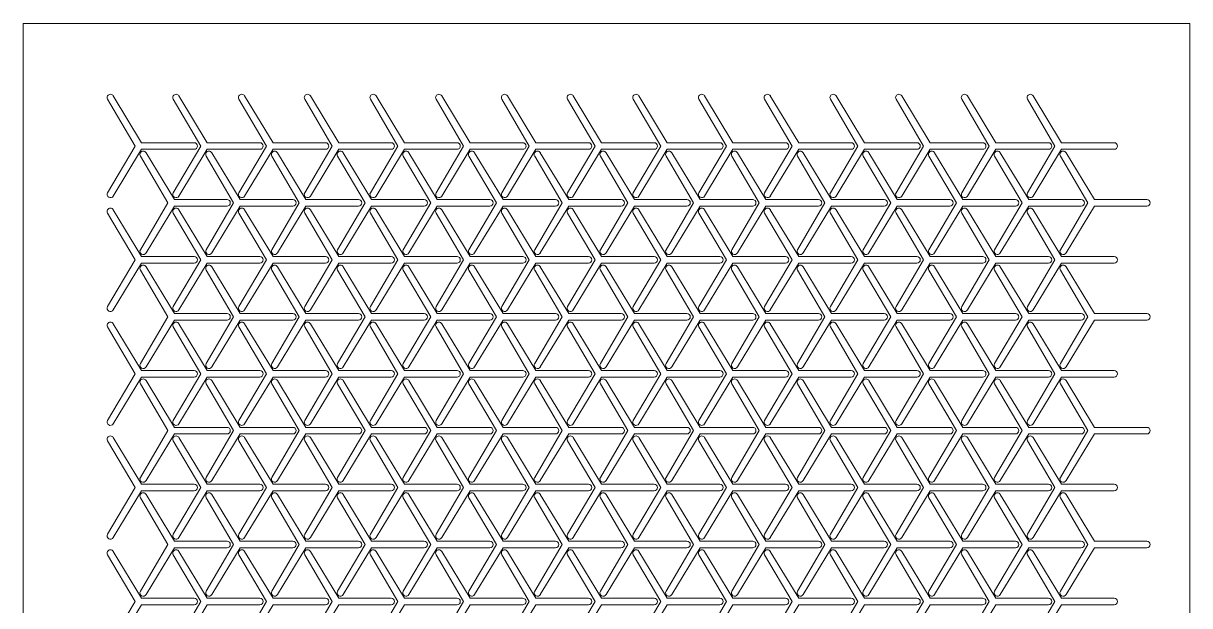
# Model space of a CAD drawing. Header units: metres. Extents: x 0 to 178, y 0 to 180.
# Drawn here: x 0 to 177.5, y 91.6 to 180.2 of the extents above; entities that cross this region are included whole.
import ezdxf

# ---------------------------------------------------------------- set-up
doc = ezdxf.new("R2010")
doc.units = ezdxf.units.M
doc.layers.add('TOP', color=1, linetype='Continuous', lineweight=0)

msp = doc.modelspace()

# ---------------------------------------------------------------- linework, layer by layer
at = {"layer": 'TOP'}
for p, q in [((0, 0), (0, 180.21)), ((0, 180.21), (177.5, 180.21)), ((177.5, 180.21), (177.5, 0)), ((12.82, 168.67), (17, 161.55)), ((18, 162.05), (13.68, 169.17)), ((22.82, 168.67), (27, 161.55)), ((28, 162.05), (23.68, 169.17)), ((32.82, 168.67), (37, 161.55)), ((38, 162.05), (33.68, 169.17)), ((42.82, 168.67), (47, 161.55)), ((48, 162.05), (43.68, 169.17)), ((52.82, 168.67), (57, 161.55)), ((58, 162.05), (53.68, 169.17)), ((62.82, 168.67), (67, 161.55)), ((68, 162.05), (63.68, 169.17)), ((72.82, 168.67), (77, 161.55)), ((78, 162.05), (73.68, 169.17)), ((82.82, 168.67), (87, 161.55)), ((88, 162.05), (83.68, 169.17)), ((92.82, 168.67), (97, 161.55)), ((98, 162.05), (93.68, 169.17)), ((102.82, 168.67), (107, 161.55)), ((108, 162.05), (103.68, 169.17)), ((112.82, 168.67), (117, 161.55)), ((118, 162.05), (113.68, 169.17)), ((122.82, 168.67), (127, 161.55)), ((128, 162.05), (123.68, 169.17)), ((132.82, 168.67), (137, 161.55)), ((138, 162.05), (133.68, 169.17)), ((142.82, 168.67), (147, 161.55)), ((148, 162.05), (143.68, 169.17)), ((152.82, 168.67), (157, 161.55)), ((158, 162.05), (153.68, 169.17)), ((17, 161.55), (12.82, 154.44)), ((26, 162.05), (18, 162.05)), ((27, 161.55), (22.82, 154.44)), ((36, 162.05), (28, 162.05)), ((37, 161.55), (32.82, 154.44)), ((46, 162.05), (38, 162.05)), ((47, 161.55), (42.82, 154.44)), ((56, 162.05), (48, 162.05)), ((57, 161.55), (52.82, 154.44)), ((66, 162.05), (58, 162.05)), ((67, 161.55), (62.82, 154.44)), ((76, 162.05), (68, 162.05)), ((77, 161.55), (72.82, 154.44)), ((86, 162.05), (78, 162.05)), ((87, 161.55), (82.82, 154.44)), ((96, 162.05), (88, 162.05)), ((97, 161.55), (92.82, 154.44)), ((106, 162.05), (98, 162.05)), ((107, 161.55), (102.82, 154.44)), ((116, 162.05), (108, 162.05)), ((117, 161.55), (112.82, 154.44)), ((126, 162.05), (118, 162.05)), ((127, 161.55), (122.82, 154.44)), ((136, 162.05), (128, 162.05)), ((137, 161.55), (132.82, 154.44)), ((146, 162.05), (138, 162.05)), ((147, 161.55), (142.82, 154.44)), ((156, 162.05), (148, 162.05)), ((157, 161.55), (152.82, 154.44)), ((166, 162.05), (158, 162.05)), ((13.68, 153.94), (18, 161.05)), ((17.82, 160.01), (22, 152.89)), ((18, 161.05), (26, 161.05)), ((23, 153.39), (18.68, 160.51)), ((23.68, 153.94), (28, 161.05)), ((27.82, 160.01), (32, 152.89)), ((28, 161.05), (36, 161.05)), ((33, 153.39), (28.68, 160.51)), ((33.68, 153.94), (38, 161.05)), ((37.82, 160.01), (42, 152.89)), ((38, 161.05), (46, 161.05)), ((43, 153.39), (38.68, 160.51)), ((43.68, 153.94), (48, 161.05)), ((47.82, 160.01), (52, 152.89)), ((48, 161.05), (56, 161.05)), ((53, 153.39), (48.68, 160.51)), ((53.68, 153.94), (58, 161.05)), ((57.82, 160.01), (62, 152.89)), ((58, 161.05), (66, 161.05)), ((63, 153.39), (58.68, 160.51)), ((63.68, 153.94), (68, 161.05)), ((67.82, 160.01), (72, 152.89)), ((68, 161.05), (76, 161.05)), ((73, 153.39), (68.68, 160.51)), ((73.68, 153.94), (78, 161.05)), ((77.82, 160.01), (82, 152.89)), ((78, 161.05), (86, 161.05)), ((83, 153.39), (78.68, 160.51)), ((83.68, 153.94), (88, 161.05)), ((87.82, 160.01), (92, 152.89)), ((88, 161.05), (96, 161.05)), ((93, 153.39), (88.68, 160.51)), ((93.68, 153.94), (98, 161.05)), ((97.82, 160.01), (102, 152.89)), ((98, 161.05), (106, 161.05)), ((103, 153.39), (98.68, 160.51)), ((103.68, 153.94), (108, 161.05)), ((107.82, 160.01), (112, 152.89)), ((108, 161.05), (116, 161.05)), ((113, 153.39), (108.68, 160.51)), ((113.68, 153.94), (118, 161.05)), ((117.82, 160.01), (122, 152.89)), ((118, 161.05), (126, 161.05)), ((123, 153.39), (118.68, 160.51)), ((123.68, 153.94), (128, 161.05)), ((127.82, 160.01), (132, 152.89)), ((128, 161.05), (136, 161.05)), ((133, 153.39), (128.68, 160.51)), ((133.68, 153.94), (138, 161.05)), ((137.82, 160.01), (142, 152.89)), ((138, 161.05), (146, 161.05)), ((143, 153.39), (138.68, 160.51)), ((143.68, 153.94), (148, 161.05)), ((147.82, 160.01), (152, 152.89)), ((148, 161.05), (156, 161.05)), ((153, 153.39), (148.68, 160.51)), ((153.68, 153.94), (158, 161.05)), ((157.82, 160.01), (162, 152.89)), ((158, 161.05), (166, 161.05)), ((163, 153.39), (158.68, 160.51)), ((22, 152.89), (17.82, 145.78)), ((31, 153.39), (23, 153.39)), ((32, 152.89), (27.82, 145.78)), ((41, 153.39), (33, 153.39)), ((42, 152.89), (37.82, 145.78)), ((51, 153.39), (43, 153.39)), ((52, 152.89), (47.82, 145.78)), ((61, 153.39), (53, 153.39)), ((62, 152.89), (57.82, 145.78)), ((71, 153.39), (63, 153.39)), ((72, 152.89), (67.82, 145.78)), ((81, 153.39), (73, 153.39)), ((82, 152.89), (77.82, 145.78)), ((91, 153.39), (83, 153.39)), ((92, 152.89), (87.82, 145.78)), ((101, 153.39), (93, 153.39)), ((102, 152.89), (97.82, 145.78)), ((111, 153.39), (103, 153.39)), ((112, 152.89), (107.82, 145.78)), ((121, 153.39), (113, 153.39)), ((122, 152.89), (117.82, 145.78)), ((131, 153.39), (123, 153.39)), ((132, 152.89), (127.82, 145.78)), ((141, 153.39), (133, 153.39)), ((142, 152.89), (137.82, 145.78)), ((151, 153.39), (143, 153.39)), ((152, 152.89), (147.82, 145.78)), ((161, 153.39), (153, 153.39)), ((162, 152.89), (157.82, 145.78)), ((171, 153.39), (163, 153.39)), ((12.82, 151.35), (17, 144.23)), ((18, 144.73), (13.68, 151.85)), ((18.68, 145.28), (23, 152.39)), ((22.82, 151.35), (27, 144.23)), ((23, 152.39), (31, 152.39)), ((28, 144.73), (23.68, 151.85)), ((28.68, 145.28), (33, 152.39)), ((32.82, 151.35), (37, 144.23)), ((33, 152.39), (41, 152.39)), ((38, 144.73), (33.68, 151.85)), ((38.68, 145.28), (43, 152.39)), ((42.82, 151.35), (47, 144.23)), ((43, 152.39), (51, 152.39)), ((48, 144.73), (43.68, 151.85)), ((48.68, 145.28), (53, 152.39)), ((52.82, 151.35), (57, 144.23)), ((53, 152.39), (61, 152.39)), ((58, 144.73), (53.68, 151.85)), ((58.68, 145.28), (63, 152.39)), ((62.82, 151.35), (67, 144.23)), ((63, 152.39), (71, 152.39)), ((68, 144.73), (63.68, 151.85)), ((68.68, 145.28), (73, 152.39)), ((72.82, 151.35), (77, 144.23)), ((73, 152.39), (81, 152.39)), ((78, 144.73), (73.68, 151.85)), ((78.68, 145.28), (83, 152.39)), ((82.82, 151.35), (87, 144.23)), ((83, 152.39), (91, 152.39)), ((88, 144.73), (83.68, 151.85)), ((88.68, 145.28), (93, 152.39)), ((92.82, 151.35), (97, 144.23)), ((93, 152.39), (101, 152.39)), ((98, 144.73), (93.68, 151.85)), ((98.68, 145.28), (103, 152.39)), ((102.82, 151.35), (107, 144.23)), ((103, 152.39), (111, 152.39)), ((108, 144.73), (103.68, 151.85)), ((108.68, 145.28), (113, 152.39)), ((112.82, 151.35), (117, 144.23)), ((113, 152.39), (121, 152.39)), ((118, 144.73), (113.68, 151.85)), ((118.68, 145.28), (123, 152.39)), ((122.82, 151.35), (127, 144.23)), ((123, 152.39), (131, 152.39)), ((128, 144.73), (123.68, 151.85)), ((128.68, 145.28), (133, 152.39)), ((132.82, 151.35), (137, 144.23)), ((133, 152.39), (141, 152.39)), ((138, 144.73), (133.68, 151.85)), ((138.68, 145.28), (143, 152.39)), ((142.82, 151.35), (147, 144.23)), ((143, 152.39), (151, 152.39)), ((148, 144.73), (143.68, 151.85)), ((148.68, 145.28), (153, 152.39)), ((152.82, 151.35), (157, 144.23)), ((153, 152.39), (161, 152.39)), ((158, 144.73), (153.68, 151.85)), ((158.68, 145.28), (163, 152.39)), ((163, 152.39), (171, 152.39)), ((17, 144.23), (12.82, 137.12)), ((26, 144.73), (18, 144.73)), ((27, 144.23), (22.82, 137.12)), ((36, 144.73), (28, 144.73)), ((37, 144.23), (32.82, 137.12)), ((46, 144.73), (38, 144.73)), ((47, 144.23), (42.82, 137.12)), ((56, 144.73), (48, 144.73)), ((57, 144.23), (52.82, 137.12)), ((66, 144.73), (58, 144.73)), ((67, 144.23), (62.82, 137.12)), ((76, 144.73), (68, 144.73)), ((77, 144.23), (72.82, 137.12)), ((86, 144.73), (78, 144.73)), ((87, 144.23), (82.82, 137.12)), ((96, 144.73), (88, 144.73)), ((97, 144.23), (92.82, 137.12)), ((106, 144.73), (98, 144.73)), ((107, 144.23), (102.82, 137.12)), ((116, 144.73), (108, 144.73)), ((117, 144.23), (112.82, 137.12)), ((126, 144.73), (118, 144.73)), ((127, 144.23), (122.82, 137.12)), ((136, 144.73), (128, 144.73)), ((137, 144.23), (132.82, 137.12)), ((146, 144.73), (138, 144.73)), ((147, 144.23), (142.82, 137.12)), ((156, 144.73), (148, 144.73)), ((157, 144.23), (152.82, 137.12)), ((166, 144.73), (158, 144.73)), ((13.68, 136.62), (18, 143.73)), ((17.82, 142.68), (22, 135.57)), ((18, 143.73), (26, 143.73)), ((23, 136.07), (18.68, 143.18)), ((23.68, 136.62), (28, 143.73)), ((27.82, 142.68), (32, 135.57)), ((28, 143.73), (36, 143.73)), ((33, 136.07), (28.68, 143.18)), ((33.68, 136.62), (38, 143.73)), ((37.82, 142.68), (42, 135.57)), ((38, 143.73), (46, 143.73)), ((43, 136.07), (38.68, 143.18)), ((43.68, 136.62), (48, 143.73)), ((47.82, 142.68), (52, 135.57)), ((48, 143.73), (56, 143.73)), ((53, 136.07), (48.68, 143.18)), ((53.68, 136.62), (58, 143.73)), ((57.82, 142.68), (62, 135.57)), ((58, 143.73), (66, 143.73)), ((63, 136.07), (58.68, 143.18)), ((63.68, 136.62), (68, 143.73)), ((67.82, 142.68), (72, 135.57)), ((68, 143.73), (76, 143.73)), ((73, 136.07), (68.68, 143.18)), ((73.68, 136.62), (78, 143.73)), ((77.82, 142.68), (82, 135.57)), ((78, 143.73), (86, 143.73)), ((83, 136.07), (78.68, 143.18)), ((83.68, 136.62), (88, 143.73)), ((87.82, 142.68), (92, 135.57)), ((88, 143.73), (96, 143.73)), ((93, 136.07), (88.68, 143.18)), ((93.68, 136.62), (98, 143.73)), ((97.82, 142.68), (102, 135.57)), ((98, 143.73), (106, 143.73)), ((103, 136.07), (98.68, 143.18)), ((103.68, 136.62), (108, 143.73)), ((107.82, 142.68), (112, 135.57)), ((108, 143.73), (116, 143.73)), ((113, 136.07), (108.68, 143.18)), ((113.68, 136.62), (118, 143.73)), ((117.82, 142.68), (122, 135.57)), ((118, 143.73), (126, 143.73)), ((123, 136.07), (118.68, 143.18)), ((123.68, 136.62), (128, 143.73)), ((127.82, 142.68), (132, 135.57)), ((128, 143.73), (136, 143.73)), ((133, 136.07), (128.68, 143.18)), ((133.68, 136.62), (138, 143.73)), ((137.82, 142.68), (142, 135.57)), ((138, 143.73), (146, 143.73)), ((143, 136.07), (138.68, 143.18)), ((143.68, 136.62), (148, 143.73)), ((147.82, 142.68), (152, 135.57)), ((148, 143.73), (156, 143.73)), ((153, 136.07), (148.68, 143.18)), ((153.68, 136.62), (158, 143.73)), ((157.82, 142.68), (162, 135.57)), ((158, 143.73), (166, 143.73)), ((163, 136.07), (158.68, 143.18)), ((22, 135.57), (17.82, 128.46)), ((18.68, 127.96), (23, 135.07)), ((31, 136.07), (23, 136.07)), ((23, 135.07), (31, 135.07)), ((32, 135.57), (27.82, 128.46)), ((28.68, 127.96), (33, 135.07)), ((41, 136.07), (33, 136.07)), ((33, 135.07), (41, 135.07)), ((42, 135.57), (37.82, 128.46)), ((38.68, 127.96), (43, 135.07)), ((51, 136.07), (43, 136.07)), ((43, 135.07), (51, 135.07)), ((52, 135.57), (47.82, 128.46)), ((48.68, 127.96), (53, 135.07)), ((61, 136.07), (53, 136.07)), ((53, 135.07), (61, 135.07)), ((62, 135.57), (57.82, 128.46)), ((58.68, 127.96), (63, 135.07)), ((71, 136.07), (63, 136.07)), ((63, 135.07), (71, 135.07)), ((72, 135.57), (67.82, 128.46)), ((68.68, 127.96), (73, 135.07)), ((81, 136.07), (73, 136.07)), ((73, 135.07), (81, 135.07)), ((82, 135.57), (77.82, 128.46)), ((78.68, 127.96), (83, 135.07)), ((91, 136.07), (83, 136.07)), ((83, 135.07), (91, 135.07)), ((92, 135.57), (87.82, 128.46)), ((88.68, 127.96), (93, 135.07)), ((101, 136.07), (93, 136.07)), ((93, 135.07), (101, 135.07)), ((102, 135.57), (97.82, 128.46)), ((98.68, 127.96), (103, 135.07)), ((111, 136.07), (103, 136.07)), ((103, 135.07), (111, 135.07)), ((112, 135.57), (107.82, 128.46)), ((108.68, 127.96), (113, 135.07)), ((121, 136.07), (113, 136.07)), ((113, 135.07), (121, 135.07)), ((122, 135.57), (117.82, 128.46)), ((118.68, 127.96), (123, 135.07)), ((131, 136.07), (123, 136.07)), ((123, 135.07), (131, 135.07)), ((132, 135.57), (127.82, 128.46)), ((128.68, 127.96), (133, 135.07)), ((141, 136.07), (133, 136.07)), ((133, 135.07), (141, 135.07)), ((142, 135.57), (137.82, 128.46)), ((138.68, 127.96), (143, 135.07)), ((151, 136.07), (143, 136.07)), ((143, 135.07), (151, 135.07)), ((152, 135.57), (147.82, 128.46)), ((148.68, 127.96), (153, 135.07)), ((161, 136.07), (153, 136.07)), ((153, 135.07), (161, 135.07)), ((162, 135.57), (157.82, 128.46)), ((158.68, 127.96), (163, 135.07)), ((171, 136.07), (163, 136.07)), ((163, 135.07), (171, 135.07)), ((12.82, 134.02), (17, 126.91)), ((18, 127.41), (13.68, 134.52)), ((22.82, 134.02), (27, 126.91)), ((28, 127.41), (23.68, 134.52)), ((32.82, 134.02), (37, 126.91)), ((38, 127.41), (33.68, 134.52)), ((42.82, 134.02), (47, 126.91)), ((48, 127.41), (43.68, 134.52)), ((52.82, 134.02), (57, 126.91)), ((58, 127.41), (53.68, 134.52)), ((62.82, 134.02), (67, 126.91)), ((68, 127.41), (63.68, 134.52)), ((72.82, 134.02), (77, 126.91)), ((78, 127.41), (73.68, 134.52)), ((82.82, 134.02), (87, 126.91)), ((88, 127.41), (83.68, 134.52)), ((92.82, 134.02), (97, 126.91)), ((98, 127.41), (93.68, 134.52)), ((102.82, 134.02), (107, 126.91)), ((108, 127.41), (103.68, 134.52)), ((112.82, 134.02), (117, 126.91)), ((118, 127.41), (113.68, 134.52)), ((122.82, 134.02), (127, 126.91)), ((128, 127.41), (123.68, 134.52)), ((132.82, 134.02), (137, 126.91)), ((138, 127.41), (133.68, 134.52)), ((142.82, 134.02), (147, 126.91)), ((148, 127.41), (143.68, 134.52)), ((152.82, 134.02), (157, 126.91)), ((158, 127.41), (153.68, 134.52)), ((17, 126.91), (12.82, 119.8)), ((13.68, 119.3), (18, 126.41)), ((26, 127.41), (18, 127.41)), ((18, 126.41), (26, 126.41)), ((27, 126.91), (22.82, 119.8)), ((23.68, 119.3), (28, 126.41)), ((36, 127.41), (28, 127.41)), ((28, 126.41), (36, 126.41)), ((37, 126.91), (32.82, 119.8)), ((33.68, 119.3), (38, 126.41)), ((46, 127.41), (38, 127.41)), ((38, 126.41), (46, 126.41)), ((47, 126.91), (42.82, 119.8)), ((43.68, 119.3), (48, 126.41)), ((56, 127.41), (48, 127.41)), ((48, 126.41), (56, 126.41)), ((57, 126.91), (52.82, 119.8)), ((53.68, 119.3), (58, 126.41)), ((66, 127.41), (58, 127.41)), ((58, 126.41), (66, 126.41)), ((67, 126.91), (62.82, 119.8)), ((63.68, 119.3), (68, 126.41)), ((76, 127.41), (68, 127.41)), ((68, 126.41), (76, 126.41)), ((77, 126.91), (72.82, 119.8)), ((73.68, 119.3), (78, 126.41)), ((86, 127.41), (78, 127.41)), ((78, 126.41), (86, 126.41)), ((87, 126.91), (82.82, 119.8)), ((83.68, 119.3), (88, 126.41)), ((96, 127.41), (88, 127.41)), ((88, 126.41), (96, 126.41)), ((97, 126.91), (92.82, 119.8)), ((93.68, 119.3), (98, 126.41)), ((106, 127.41), (98, 127.41)), ((98, 126.41), (106, 126.41)), ((107, 126.91), (102.82, 119.8)), ((103.68, 119.3), (108, 126.41)), ((116, 127.41), (108, 127.41)), ((108, 126.41), (116, 126.41)), ((117, 126.91), (112.82, 119.8)), ((113.68, 119.3), (118, 126.41)), ((126, 127.41), (118, 127.41)), ((118, 126.41), (126, 126.41)), ((127, 126.91), (122.82, 119.8)), ((123.68, 119.3), (128, 126.41)), ((136, 127.41), (128, 127.41)), ((128, 126.41), (136, 126.41)), ((137, 126.91), (132.82, 119.8)), ((133.68, 119.3), (138, 126.41)), ((146, 127.41), (138, 127.41)), ((138, 126.41), (146, 126.41)), ((147, 126.91), (142.82, 119.8)), ((143.68, 119.3), (148, 126.41)), ((156, 127.41), (148, 127.41)), ((148, 126.41), (156, 126.41)), ((157, 126.91), (152.82, 119.8)), ((153.68, 119.3), (158, 126.41)), ((166, 127.41), (158, 127.41)), ((158, 126.41), (166, 126.41)), ((17.82, 125.36), (22, 118.25)), ((23, 118.75), (18.68, 125.86)), ((27.82, 125.36), (32, 118.25)), ((33, 118.75), (28.68, 125.86)), ((37.82, 125.36), (42, 118.25)), ((43, 118.75), (38.68, 125.86)), ((47.82, 125.36), (52, 118.25)), ((53, 118.75), (48.68, 125.86)), ((57.82, 125.36), (62, 118.25)), ((63, 118.75), (58.68, 125.86)), ((67.82, 125.36), (72, 118.25)), ((73, 118.75), (68.68, 125.86)), ((77.82, 125.36), (82, 118.25)), ((83, 118.75), (78.68, 125.86)), ((87.82, 125.36), (92, 118.25)), ((93, 118.75), (88.68, 125.86)), ((97.82, 125.36), (102, 118.25)), ((103, 118.75), (98.68, 125.86)), ((107.82, 125.36), (112, 118.25)), ((113, 118.75), (108.68, 125.86)), ((117.82, 125.36), (122, 118.25)), ((123, 118.75), (118.68, 125.86)), ((127.82, 125.36), (132, 118.25)), ((133, 118.75), (128.68, 125.86)), ((137.82, 125.36), (142, 118.25)), ((143, 118.75), (138.68, 125.86)), ((147.82, 125.36), (152, 118.25)), ((153, 118.75), (148.68, 125.86)), ((157.82, 125.36), (162, 118.25)), ((163, 118.75), (158.68, 125.86)), ((18, 110.09), (13.68, 117.2)), ((22, 118.25), (17.82, 111.14)), ((18.68, 110.64), (23, 117.75)), ((31, 118.75), (23, 118.75)), ((23, 117.75), (31, 117.75)), ((28, 110.09), (23.68, 117.2)), ((32, 118.25), (27.82, 111.14)), ((28.68, 110.64), (33, 117.75)), ((41, 118.75), (33, 118.75)), ((33, 117.75), (41, 117.75)), ((38, 110.09), (33.68, 117.2)), ((42, 118.25), (37.82, 111.14)), ((38.68, 110.64), (43, 117.75)), ((51, 118.75), (43, 118.75)), ((43, 117.75), (51, 117.75)), ((48, 110.09), (43.68, 117.2)), ((52, 118.25), (47.82, 111.14)), ((48.68, 110.64), (53, 117.75)), ((61, 118.75), (53, 118.75)), ((53, 117.75), (61, 117.75)), ((58, 110.09), (53.68, 117.2)), ((62, 118.25), (57.82, 111.14)), ((58.68, 110.64), (63, 117.75)), ((71, 118.75), (63, 118.75)), ((63, 117.75), (71, 117.75)), ((68, 110.09), (63.68, 117.2)), ((72, 118.25), (67.82, 111.14)), ((68.68, 110.64), (73, 117.75)), ((81, 118.75), (73, 118.75)), ((73, 117.75), (81, 117.75)), ((78, 110.09), (73.68, 117.2)), ((82, 118.25), (77.82, 111.14)), ((78.68, 110.64), (83, 117.75)), ((91, 118.75), (83, 118.75)), ((83, 117.75), (91, 117.75)), ((88, 110.09), (83.68, 117.2)), ((92, 118.25), (87.82, 111.14)), ((88.68, 110.64), (93, 117.75)), ((101, 118.75), (93, 118.75)), ((93, 117.75), (101, 117.75)), ((98, 110.09), (93.68, 117.2)), ((102, 118.25), (97.82, 111.14)), ((98.68, 110.64), (103, 117.75)), ((111, 118.75), (103, 118.75)), ((103, 117.75), (111, 117.75)), ((108, 110.09), (103.68, 117.2)), ((112, 118.25), (107.82, 111.14)), ((108.68, 110.64), (113, 117.75)), ((121, 118.75), (113, 118.75)), ((113, 117.75), (121, 117.75)), ((118, 110.09), (113.68, 117.2)), ((122, 118.25), (117.82, 111.14)), ((118.68, 110.64), (123, 117.75)), ((131, 118.75), (123, 118.75)), ((123, 117.75), (131, 117.75)), ((128, 110.09), (123.68, 117.2)), ((132, 118.25), (127.82, 111.14)), ((128.68, 110.64), (133, 117.75)), ((141, 118.75), (133, 118.75)), ((133, 117.75), (141, 117.75)), ((138, 110.09), (133.68, 117.2)), ((142, 118.25), (137.82, 111.14)), ((138.68, 110.64), (143, 117.75)), ((151, 118.75), (143, 118.75)), ((143, 117.75), (151, 117.75)), ((148, 110.09), (143.68, 117.2)), ((152, 118.25), (147.82, 111.14)), ((148.68, 110.64), (153, 117.75)), ((161, 118.75), (153, 118.75)), ((153, 117.75), (161, 117.75)), ((158, 110.09), (153.68, 117.2)), ((162, 118.25), (157.82, 111.14)), ((158.68, 110.64), (163, 117.75)), ((171, 118.75), (163, 118.75)), ((163, 117.75), (171, 117.75)), ((12.82, 116.7), (17, 109.59)), ((22.82, 116.7), (27, 109.59)), ((32.82, 116.7), (37, 109.59)), ((42.82, 116.7), (47, 109.59)), ((52.82, 116.7), (57, 109.59)), ((62.82, 116.7), (67, 109.59)), ((72.82, 116.7), (77, 109.59)), ((82.82, 116.7), (87, 109.59)), ((92.82, 116.7), (97, 109.59)), ((102.82, 116.7), (107, 109.59)), ((112.82, 116.7), (117, 109.59)), ((122.82, 116.7), (127, 109.59)), ((132.82, 116.7), (137, 109.59)), ((142.82, 116.7), (147, 109.59)), ((152.82, 116.7), (157, 109.59)), ((26, 110.09), (18, 110.09)), ((36, 110.09), (28, 110.09)), ((46, 110.09), (38, 110.09)), ((56, 110.09), (48, 110.09)), ((66, 110.09), (58, 110.09)), ((76, 110.09), (68, 110.09)), ((86, 110.09), (78, 110.09)), ((96, 110.09), (88, 110.09)), ((106, 110.09), (98, 110.09)), ((116, 110.09), (108, 110.09)), ((126, 110.09), (118, 110.09)), ((136, 110.09), (128, 110.09)), ((146, 110.09), (138, 110.09)), ((156, 110.09), (148, 110.09)), ((166, 110.09), (158, 110.09)), ((17, 109.59), (12.82, 102.48)), ((13.68, 101.98), (18, 109.09)), ((18, 109.09), (26, 109.09)), ((23, 101.43), (18.68, 108.54)), ((27, 109.59), (22.82, 102.48)), ((23.68, 101.98), (28, 109.09)), ((28, 109.09), (36, 109.09)), ((33, 101.43), (28.68, 108.54)), ((37, 109.59), (32.82, 102.48)), ((33.68, 101.98), (38, 109.09)), ((38, 109.09), (46, 109.09)), ((43, 101.43), (38.68, 108.54)), ((47, 109.59), (42.82, 102.48)), ((43.68, 101.98), (48, 109.09)), ((48, 109.09), (56, 109.09)), ((53, 101.43), (48.68, 108.54)), ((57, 109.59), (52.82, 102.48)), ((53.68, 101.98), (58, 109.09)), ((58, 109.09), (66, 109.09)), ((63, 101.43), (58.68, 108.54)), ((67, 109.59), (62.82, 102.48)), ((63.68, 101.98), (68, 109.09)), ((68, 109.09), (76, 109.09)), ((73, 101.43), (68.68, 108.54)), ((77, 109.59), (72.82, 102.48)), ((73.68, 101.98), (78, 109.09)), ((78, 109.09), (86, 109.09)), ((83, 101.43), (78.68, 108.54)), ((87, 109.59), (82.82, 102.48)), ((83.68, 101.98), (88, 109.09)), ((88, 109.09), (96, 109.09)), ((93, 101.43), (88.68, 108.54)), ((97, 109.59), (92.82, 102.48)), ((93.68, 101.98), (98, 109.09)), ((98, 109.09), (106, 109.09)), ((103, 101.43), (98.68, 108.54)), ((107, 109.59), (102.82, 102.48)), ((103.68, 101.98), (108, 109.09)), ((108, 109.09), (116, 109.09)), ((113, 101.43), (108.68, 108.54)), ((117, 109.59), (112.82, 102.48)), ((113.68, 101.98), (118, 109.09)), ((118, 109.09), (126, 109.09)), ((123, 101.43), (118.68, 108.54)), ((127, 109.59), (122.82, 102.48)), ((123.68, 101.98), (128, 109.09)), ((128, 109.09), (136, 109.09)), ((133, 101.43), (128.68, 108.54)), ((137, 109.59), (132.82, 102.48)), ((133.68, 101.98), (138, 109.09)), ((138, 109.09), (146, 109.09)), ((143, 101.43), (138.68, 108.54)), ((147, 109.59), (142.82, 102.48)), ((143.68, 101.98), (148, 109.09)), ((148, 109.09), (156, 109.09)), ((153, 101.43), (148.68, 108.54)), ((157, 109.59), (152.82, 102.48)), ((153.68, 101.98), (158, 109.09)), ((158, 109.09), (166, 109.09)), ((163, 101.43), (158.68, 108.54)), ((17.82, 108.04), (22, 100.93)), ((27.82, 108.04), (32, 100.93)), ((37.82, 108.04), (42, 100.93)), ((47.82, 108.04), (52, 100.93)), ((57.82, 108.04), (62, 100.93)), ((67.82, 108.04), (72, 100.93)), ((77.82, 108.04), (82, 100.93)), ((87.82, 108.04), (92, 100.93)), ((97.82, 108.04), (102, 100.93)), ((107.82, 108.04), (112, 100.93)), ((117.82, 108.04), (122, 100.93)), ((127.82, 108.04), (132, 100.93)), ((137.82, 108.04), (142, 100.93)), ((147.82, 108.04), (152, 100.93)), ((157.82, 108.04), (162, 100.93)), ((31, 101.43), (23, 101.43)), ((41, 101.43), (33, 101.43)), ((51, 101.43), (43, 101.43)), ((61, 101.43), (53, 101.43)), ((71, 101.43), (63, 101.43)), ((81, 101.43), (73, 101.43)), ((91, 101.43), (83, 101.43)), ((101, 101.43), (93, 101.43)), ((111, 101.43), (103, 101.43)), ((121, 101.43), (113, 101.43)), ((131, 101.43), (123, 101.43)), ((141, 101.43), (133, 101.43)), ((151, 101.43), (143, 101.43)), ((161, 101.43), (153, 101.43)), ((171, 101.43), (163, 101.43)), ((18, 92.77), (13.68, 99.88)), ((22, 100.93), (17.82, 93.82)), ((18.68, 93.32), (23, 100.43)), ((23, 100.43), (31, 100.43)), ((28, 92.77), (23.68, 99.88)), ((32, 100.93), (27.82, 93.82)), ((28.68, 93.32), (33, 100.43)), ((33, 100.43), (41, 100.43)), ((38, 92.77), (33.68, 99.88)), ((42, 100.93), (37.82, 93.82)), ((38.68, 93.32), (43, 100.43)), ((43, 100.43), (51, 100.43)), ((48, 92.77), (43.68, 99.88)), ((52, 100.93), (47.82, 93.82)), ((48.68, 93.32), (53, 100.43)), ((53, 100.43), (61, 100.43)), ((58, 92.77), (53.68, 99.88)), ((62, 100.93), (57.82, 93.82)), ((58.68, 93.32), (63, 100.43)), ((63, 100.43), (71, 100.43)), ((68, 92.77), (63.68, 99.88)), ((72, 100.93), (67.82, 93.82)), ((68.68, 93.32), (73, 100.43)), ((73, 100.43), (81, 100.43)), ((78, 92.77), (73.68, 99.88)), ((82, 100.93), (77.82, 93.82)), ((78.68, 93.32), (83, 100.43)), ((83, 100.43), (91, 100.43)), ((88, 92.77), (83.68, 99.88)), ((92, 100.93), (87.82, 93.82)), ((88.68, 93.32), (93, 100.43)), ((93, 100.43), (101, 100.43)), ((98, 92.77), (93.68, 99.88)), ((102, 100.93), (97.82, 93.82)), ((98.68, 93.32), (103, 100.43)), ((103, 100.43), (111, 100.43)), ((108, 92.77), (103.68, 99.88)), ((112, 100.93), (107.82, 93.82)), ((108.68, 93.32), (113, 100.43)), ((113, 100.43), (121, 100.43)), ((118, 92.77), (113.68, 99.88)), ((122, 100.93), (117.82, 93.82)), ((118.68, 93.32), (123, 100.43)), ((123, 100.43), (131, 100.43)), ((128, 92.77), (123.68, 99.88)), ((132, 100.93), (127.82, 93.82)), ((128.68, 93.32), (133, 100.43)), ((133, 100.43), (141, 100.43)), ((138, 92.77), (133.68, 99.88)), ((142, 100.93), (137.82, 93.82)), ((138.68, 93.32), (143, 100.43)), ((143, 100.43), (151, 100.43)), ((148, 92.77), (143.68, 99.88)), ((152, 100.93), (147.82, 93.82)), ((148.68, 93.32), (153, 100.43)), ((153, 100.43), (161, 100.43)), ((158, 92.77), (153.68, 99.88)), ((162, 100.93), (157.82, 93.82)), ((158.68, 93.32), (163, 100.43)), ((163, 100.43), (171, 100.43)), ((12.82, 99.38), (17, 92.27)), ((22.82, 99.38), (27, 92.27)), ((32.82, 99.38), (37, 92.27)), ((42.82, 99.38), (47, 92.27)), ((52.82, 99.38), (57, 92.27)), ((62.82, 99.38), (67, 92.27)), ((72.82, 99.38), (77, 92.27)), ((82.82, 99.38), (87, 92.27)), ((92.82, 99.38), (97, 92.27)), ((102.82, 99.38), (107, 92.27)), ((112.82, 99.38), (117, 92.27)), ((122.82, 99.38), (127, 92.27)), ((132.82, 99.38), (137, 92.27)), ((142.82, 99.38), (147, 92.27)), ((152.82, 99.38), (157, 92.27)), ((26, 92.77), (18, 92.77)), ((36, 92.77), (28, 92.77)), ((46, 92.77), (38, 92.77)), ((56, 92.77), (48, 92.77)), ((66, 92.77), (58, 92.77)), ((76, 92.77), (68, 92.77)), ((86, 92.77), (78, 92.77)), ((96, 92.77), (88, 92.77)), ((106, 92.77), (98, 92.77)), ((116, 92.77), (108, 92.77)), ((126, 92.77), (118, 92.77)), ((136, 92.77), (128, 92.77)), ((146, 92.77), (138, 92.77)), ((156, 92.77), (148, 92.77)), ((166, 92.77), (158, 92.77)), ((17, 92.27), (12.82, 85.16)), ((13.68, 84.66), (18, 91.77)), ((18, 91.77), (26, 91.77)), ((27, 92.27), (22.82, 85.16)), ((23.68, 84.66), (28, 91.77)), ((28, 91.77), (36, 91.77)), ((37, 92.27), (32.82, 85.16)), ((33.68, 84.66), (38, 91.77)), ((38, 91.77), (46, 91.77)), ((47, 92.27), (42.82, 85.16)), ((43.68, 84.66), (48, 91.77)), ((48, 91.77), (56, 91.77)), ((57, 92.27), (52.82, 85.16)), ((53.68, 84.66), (58, 91.77)), ((58, 91.77), (66, 91.77)), ((67, 92.27), (62.82, 85.16)), ((63.68, 84.66), (68, 91.77)), ((68, 91.77), (76, 91.77)), ((77, 92.27), (72.82, 85.16)), ((73.68, 84.66), (78, 91.77)), ((78, 91.77), (86, 91.77)), ((87, 92.27), (82.82, 85.16)), ((83.68, 84.66), (88, 91.77)), ((88, 91.77), (96, 91.77)), ((97, 92.27), (92.82, 85.16)), ((93.68, 84.66), (98, 91.77)), ((98, 91.77), (106, 91.77)), ((107, 92.27), (102.82, 85.16)), ((103.68, 84.66), (108, 91.77)), ((108, 91.77), (116, 91.77)), ((117, 92.27), (112.82, 85.16)), ((113.68, 84.66), (118, 91.77)), ((118, 91.77), (126, 91.77)), ((127, 92.27), (122.82, 85.16)), ((123.68, 84.66), (128, 91.77)), ((128, 91.77), (136, 91.77)), ((137, 92.27), (132.82, 85.16)), ((133.68, 84.66), (138, 91.77)), ((138, 91.77), (146, 91.77)), ((147, 92.27), (142.82, 85.16)), ((143.68, 84.66), (148, 91.77)), ((148, 91.77), (156, 91.77)), ((157, 92.27), (152.82, 85.16)), ((153.68, 84.66), (158, 91.77)), ((158, 91.77), (166, 91.77))]:
    msp.add_line(p, q, dxfattribs=at)
for centre, start, end in [((13.25, 168.92), 30, 210), ((23.25, 168.92), 30, 210), ((33.25, 168.92), 30, 210), ((43.25, 168.92), 30, 210), ((53.25, 168.92), 30, 210), ((63.25, 168.92), 30, 210), ((73.25, 168.92), 30, 210), ((83.25, 168.92), 30, 210), ((93.25, 168.92), 30, 210), ((103.25, 168.92), 30, 210), ((113.25, 168.92), 30, 210), ((123.25, 168.92), 30, 210), ((133.25, 168.92), 30, 210), ((143.25, 168.92), 30, 210), ((153.25, 168.92), 30, 210), ((26, 161.55), -90, 90), ((36, 161.55), -90, 90), ((46, 161.55), -90, 90), ((56, 161.55), -90, 90), ((66, 161.55), -90, 90), ((76, 161.55), -90, 90), ((86, 161.55), -90, 90), ((96, 161.55), -90, 90), ((106, 161.55), -90, 90), ((116, 161.55), -90, 90), ((126, 161.55), -90, 90), ((136, 161.55), -90, 90), ((146, 161.55), -90, 90), ((156, 161.55), -90, 90), ((166, 161.55), -90, 90), ((18.25, 160.26), 30, 210), ((28.25, 160.26), 30, 210), ((38.25, 160.26), 30, 210), ((48.25, 160.26), 30, 210), ((58.25, 160.26), 30, 210), ((68.25, 160.26), 30, 210), ((78.25, 160.26), 30, 210), ((88.25, 160.26), 30, 210), ((98.25, 160.26), 30, 210), ((108.25, 160.26), 30, 210), ((118.25, 160.26), 30, 210), ((128.25, 160.26), 30, 210), ((138.25, 160.26), 30, 210), ((148.25, 160.26), 30, 210), ((158.25, 160.26), 30, 210), ((13.25, 154.19), 150, 330), ((23.25, 154.19), 150, 330), ((33.25, 154.19), 150, 330), ((43.25, 154.19), 150, 330), ((53.25, 154.19), 150, 330), ((63.25, 154.19), 150, 330), ((73.25, 154.19), 150, 330), ((83.25, 154.19), 150, 330), ((93.25, 154.19), 150, 330), ((103.25, 154.19), 150, 330), ((113.25, 154.19), 150, 330), ((123.25, 154.19), 150, 330), ((133.25, 154.19), 150, 330), ((143.25, 154.19), 150, 330), ((153.25, 154.19), 150, 330), ((31, 152.89), -90, 90), ((41, 152.89), -90, 90), ((51, 152.89), -90, 90), ((61, 152.89), -90, 90), ((71, 152.89), -90, 90), ((81, 152.89), -90, 90), ((91, 152.89), -90, 90), ((101, 152.89), -90, 90), ((111, 152.89), -90, 90), ((121, 152.89), -90, 90), ((131, 152.89), -90, 90), ((141, 152.89), -90, 90), ((151, 152.89), -90, 90), ((161, 152.89), -90, 90), ((171, 152.89), -90, 90), ((13.25, 151.6), 30, 210), ((23.25, 151.6), 30, 210), ((33.25, 151.6), 30, 210), ((43.25, 151.6), 30, 210), ((53.25, 151.6), 30, 210), ((63.25, 151.6), 30, 210), ((73.25, 151.6), 30, 210), ((83.25, 151.6), 30, 210), ((93.25, 151.6), 30, 210), ((103.25, 151.6), 30, 210), ((113.25, 151.6), 30, 210), ((123.25, 151.6), 30, 210), ((133.25, 151.6), 30, 210), ((143.25, 151.6), 30, 210), ((153.25, 151.6), 30, 210), ((18.25, 145.53), 150, 330), ((28.25, 145.53), 150, 330), ((38.25, 145.53), 150, 330), ((48.25, 145.53), 150, 330), ((58.25, 145.53), 150, 330), ((68.25, 145.53), 150, 330), ((78.25, 145.53), 150, 330), ((88.25, 145.53), 150, 330), ((98.25, 145.53), 150, 330), ((108.25, 145.53), 150, 330), ((118.25, 145.53), 150, 330), ((128.25, 145.53), 150, 330), ((138.25, 145.53), 150, 330), ((148.25, 145.53), 150, 330), ((158.25, 145.53), 150, 330), ((26, 144.23), -90, 90), ((36, 144.23), -90, 90), ((46, 144.23), -90, 90), ((56, 144.23), -90, 90), ((66, 144.23), -90, 90), ((76, 144.23), -90, 90), ((86, 144.23), -90, 90), ((96, 144.23), -90, 90), ((106, 144.23), -90, 90), ((116, 144.23), -90, 90), ((126, 144.23), -90, 90), ((136, 144.23), -90, 90), ((146, 144.23), -90, 90), ((156, 144.23), -90, 90), ((166, 144.23), -90, 90), ((18.25, 142.93), 30, 210), ((28.25, 142.93), 30, 210), ((38.25, 142.93), 30, 210), ((48.25, 142.93), 30, 210), ((58.25, 142.93), 30, 210), ((68.25, 142.93), 30, 210), ((78.25, 142.93), 30, 210), ((88.25, 142.93), 30, 210), ((98.25, 142.93), 30, 210), ((108.25, 142.93), 30, 210), ((118.25, 142.93), 30, 210), ((128.25, 142.93), 30, 210), ((138.25, 142.93), 30, 210), ((148.25, 142.93), 30, 210), ((158.25, 142.93), 30, 210), ((13.25, 136.87), 150, 330), ((23.25, 136.87), 150, 330), ((33.25, 136.87), 150, 330), ((43.25, 136.87), 150, 330), ((53.25, 136.87), 150, 330), ((63.25, 136.87), 150, 330), ((73.25, 136.87), 150, 330), ((83.25, 136.87), 150, 330), ((93.25, 136.87), 150, 330), ((103.25, 136.87), 150, 330), ((113.25, 136.87), 150, 330), ((123.25, 136.87), 150, 330), ((133.25, 136.87), 150, 330), ((143.25, 136.87), 150, 330), ((153.25, 136.87), 150, 330), ((31, 135.57), -90, 90), ((41, 135.57), -90, 90), ((51, 135.57), -90, 90), ((61, 135.57), -90, 90), ((71, 135.57), -90, 90), ((81, 135.57), -90, 90), ((91, 135.57), -90, 90), ((101, 135.57), -90, 90), ((111, 135.57), -90, 90), ((121, 135.57), -90, 90), ((131, 135.57), -90, 90), ((141, 135.57), -90, 90), ((151, 135.57), -90, 90), ((161, 135.57), -90, 90), ((171, 135.57), -90, 90), ((13.25, 134.27), 30, 210), ((23.25, 134.27), 30, 210), ((33.25, 134.27), 30, 210), ((43.25, 134.27), 30, 210), ((53.25, 134.27), 30, 210), ((63.25, 134.27), 30, 210), ((73.25, 134.27), 30, 210), ((83.25, 134.27), 30, 210), ((93.25, 134.27), 30, 210), ((103.25, 134.27), 30, 210), ((113.25, 134.27), 30, 210), ((123.25, 134.27), 30, 210), ((133.25, 134.27), 30, 210), ((143.25, 134.27), 30, 210), ((153.25, 134.27), 30, 210), ((18.25, 128.21), 150, 330), ((28.25, 128.21), 150, 330), ((38.25, 128.21), 150, 330), ((48.25, 128.21), 150, 330), ((58.25, 128.21), 150, 330), ((68.25, 128.21), 150, 330), ((78.25, 128.21), 150, 330), ((88.25, 128.21), 150, 330), ((98.25, 128.21), 150, 330), ((108.25, 128.21), 150, 330), ((118.25, 128.21), 150, 330), ((128.25, 128.21), 150, 330), ((138.25, 128.21), 150, 330), ((148.25, 128.21), 150, 330), ((158.25, 128.21), 150, 330), ((18.25, 125.61), 30, 210), ((26, 126.91), -90, 90), ((28.25, 125.61), 30, 210), ((36, 126.91), -90, 90), ((38.25, 125.61), 30, 210), ((46, 126.91), -90, 90), ((48.25, 125.61), 30, 210), ((56, 126.91), -90, 90), ((58.25, 125.61), 30, 210), ((66, 126.91), -90, 90), ((68.25, 125.61), 30, 210), ((76, 126.91), -90, 90), ((78.25, 125.61), 30, 210), ((86, 126.91), -90, 90), ((88.25, 125.61), 30, 210), ((96, 126.91), -90, 90), ((98.25, 125.61), 30, 210), ((106, 126.91), -90, 90), ((108.25, 125.61), 30, 210), ((116, 126.91), -90, 90), ((118.25, 125.61), 30, 210), ((126, 126.91), -90, 90), ((128.25, 125.61), 30, 210), ((136, 126.91), -90, 90), ((138.25, 125.61), 30, 210), ((146, 126.91), -90, 90), ((148.25, 125.61), 30, 210), ((156, 126.91), -90, 90), ((158.25, 125.61), 30, 210), ((166, 126.91), -90, 90), ((13.25, 119.55), 150, 330), ((23.25, 119.55), 150, 330), ((33.25, 119.55), 150, 330), ((43.25, 119.55), 150, 330), ((53.25, 119.55), 150, 330), ((63.25, 119.55), 150, 330), ((73.25, 119.55), 150, 330), ((83.25, 119.55), 150, 330), ((93.25, 119.55), 150, 330), ((103.25, 119.55), 150, 330), ((113.25, 119.55), 150, 330), ((123.25, 119.55), 150, 330), ((133.25, 119.55), 150, 330), ((143.25, 119.55), 150, 330), ((153.25, 119.55), 150, 330), ((13.25, 116.95), 30, 210), ((23.25, 116.95), 30, 210), ((31, 118.25), -90, 90), ((33.25, 116.95), 30, 210), ((41, 118.25), -90, 90), ((43.25, 116.95), 30, 210), ((51, 118.25), -90, 90), ((53.25, 116.95), 30, 210), ((61, 118.25), -90, 90), ((63.25, 116.95), 30, 210), ((71, 118.25), -90, 90), ((73.25, 116.95), 30, 210), ((81, 118.25), -90, 90), ((83.25, 116.95), 30, 210), ((91, 118.25), -90, 90), ((93.25, 116.95), 30, 210), ((101, 118.25), -90, 90), ((103.25, 116.95), 30, 210), ((111, 118.25), -90, 90), ((113.25, 116.95), 30, 210), ((121, 118.25), -90, 90), ((123.25, 116.95), 30, 210), ((131, 118.25), -90, 90), ((133.25, 116.95), 30, 210), ((141, 118.25), -90, 90), ((143.25, 116.95), 30, 210), ((151, 118.25), -90, 90), ((153.25, 116.95), 30, 210), ((161, 118.25), -90, 90), ((171, 118.25), -90, 90), ((18.25, 110.89), 150, 330), ((26, 109.59), -90, 90), ((28.25, 110.89), 150, 330), ((36, 109.59), -90, 90), ((38.25, 110.89), 150, 330), ((46, 109.59), -90, 90), ((48.25, 110.89), 150, 330), ((56, 109.59), -90, 90), ((58.25, 110.89), 150, 330), ((66, 109.59), -90, 90), ((68.25, 110.89), 150, 330), ((76, 109.59), -90, 90), ((78.25, 110.89), 150, 330), ((86, 109.59), -90, 90), ((88.25, 110.89), 150, 330), ((96, 109.59), -90, 90), ((98.25, 110.89), 150, 330), ((106, 109.59), -90, 90), ((108.25, 110.89), 150, 330), ((116, 109.59), -90, 90), ((118.25, 110.89), 150, 330), ((126, 109.59), -90, 90), ((128.25, 110.89), 150, 330), ((136, 109.59), -90, 90), ((138.25, 110.89), 150, 330), ((146, 109.59), -90, 90), ((148.25, 110.89), 150, 330), ((156, 109.59), -90, 90), ((158.25, 110.89), 150, 330), ((166, 109.59), -90, 90), ((18.25, 108.29), 30, 210), ((28.25, 108.29), 30, 210), ((38.25, 108.29), 30, 210), ((48.25, 108.29), 30, 210), ((58.25, 108.29), 30, 210), ((68.25, 108.29), 30, 210), ((78.25, 108.29), 30, 210), ((88.25, 108.29), 30, 210), ((98.25, 108.29), 30, 210), ((108.25, 108.29), 30, 210), ((118.25, 108.29), 30, 210), ((128.25, 108.29), 30, 210), ((138.25, 108.29), 30, 210), ((148.25, 108.29), 30, 210), ((158.25, 108.29), 30, 210), ((13.25, 102.23), 150, 330), ((23.25, 102.23), 150, 330), ((31, 100.93), -90, 90), ((33.25, 102.23), 150, 330), ((41, 100.93), -90, 90), ((43.25, 102.23), 150, 330), ((51, 100.93), -90, 90), ((53.25, 102.23), 150, 330), ((61, 100.93), -90, 90), ((63.25, 102.23), 150, 330), ((71, 100.93), -90, 90), ((73.25, 102.23), 150, 330), ((81, 100.93), -90, 90), ((83.25, 102.23), 150, 330), ((91, 100.93), -90, 90), ((93.25, 102.23), 150, 330), ((101, 100.93), -90, 90), ((103.25, 102.23), 150, 330), ((111, 100.93), -90, 90), ((113.25, 102.23), 150, 330), ((121, 100.93), -90, 90), ((123.25, 102.23), 150, 330), ((131, 100.93), -90, 90), ((133.25, 102.23), 150, 330), ((141, 100.93), -90, 90), ((143.25, 102.23), 150, 330), ((151, 100.93), -90, 90), ((153.25, 102.23), 150, 330), ((161, 100.93), -90, 90), ((171, 100.93), -90, 90), ((13.25, 99.63), 30, 210), ((23.25, 99.63), 30, 210), ((33.25, 99.63), 30, 210), ((43.25, 99.63), 30, 210), ((53.25, 99.63), 30, 210), ((63.25, 99.63), 30, 210), ((73.25, 99.63), 30, 210), ((83.25, 99.63), 30, 210), ((93.25, 99.63), 30, 210), ((103.25, 99.63), 30, 210), ((113.25, 99.63), 30, 210), ((123.25, 99.63), 30, 210), ((133.25, 99.63), 30, 210), ((143.25, 99.63), 30, 210), ((153.25, 99.63), 30, 210), ((18.25, 93.57), 150, 330), ((26, 92.27), -90, 90), ((28.25, 93.57), 150, 330), ((36, 92.27), -90, 90), ((38.25, 93.57), 150, 330), ((46, 92.27), -90, 90), ((48.25, 93.57), 150, 330), ((56, 92.27), -90, 90), ((58.25, 93.57), 150, 330), ((66, 92.27), -90, 90), ((68.25, 93.57), 150, 330), ((76, 92.27), -90, 90), ((78.25, 93.57), 150, 330), ((86, 92.27), -90, 90), ((88.25, 93.57), 150, 330), ((96, 92.27), -90, 90), ((98.25, 93.57), 150, 330), ((106, 92.27), -90, 90), ((108.25, 93.57), 150, 330), ((116, 92.27), -90, 90), ((118.25, 93.57), 150, 330), ((126, 92.27), -90, 90), ((128.25, 93.57), 150, 330), ((136, 92.27), -90, 90), ((138.25, 93.57), 150, 330), ((146, 92.27), -90, 90), ((148.25, 93.57), 150, 330), ((156, 92.27), -90, 90), ((158.25, 93.57), 150, 330), ((166, 92.27), -90, 90)]:
    msp.add_arc(centre, 0.5, start, end, dxfattribs=at)

doc.saveas('drawing.dxf')
